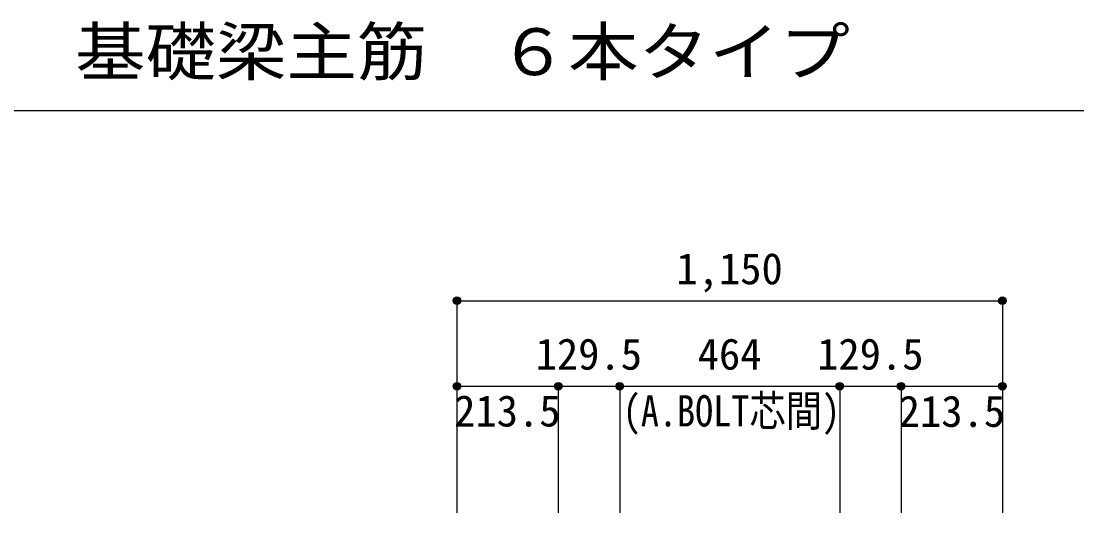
# Model space of a CAD drawing. Units: millimetres at full size, sheet at 1:30. Extents: x -5973 to 5954, y -4195 to 4201.
# Drawn here: x -942 to 1284, y -1070 to -33 of the extents above; entities that cross this region are included whole.
import ezdxf
from ezdxf.enums import TextEntityAlignment as Align

# ---------------------------------------------------------------- set-up
doc = ezdxf.new("R2010")
doc.units = ezdxf.units.MM
doc.header["$LTSCALE"] = 30
doc.header["$PDMODE"] = 32
doc.header["$PDSIZE"] = 15
for name, color, linetype in [('0-7_文字', 4, 'Continuous'), ('0-D_寸法', 4, 'Continuous'), ('6-7_文字', 7, 'Continuous'), ('F-0_枠', 6, 'Continuous')]:
    doc.layers.add(name, color=color, linetype=linetype)
doc.styles.add('ＭＳ ゴシック', font='')
doc.styles.get('ＭＳ ゴシック').set_extended_font_data('MS Gothic')

msp = doc.modelspace()

# ---------------------------------------------------------------- linework, layer by layer
at = {"layer": '0-D_寸法'}
for p, q in [((-22.56, -622.85), (-22.56, -802.85)), ((-22.56, -622.85), (-22.56, -802.85)), ((-22.56, -622.85), (1127.44, -622.85)), ((-22.56, -622.85), (1127.44, -622.85)), ((1127.44, -622.85), (1127.44, -802.85)), ((-22.56, -802.85), (-22.56, -1069.89)), ((-22.56, -802.85), (190.94, -802.85)), ((-22.56, -802.85), (-22.56, -1069.89)), ((190.94, -802.85), (190.94, -1069.89)), ((190.94, -802.85), (320.44, -802.85)), ((320.44, -802.85), (320.44, -1069.89)), ((320.44, -802.85), (784.44, -802.85)), ((784.44, -802.85), (784.44, -1069.89)), ((784.44, -802.85), (913.94, -802.85)), ((913.94, -802.85), (913.94, -1069.89)), ((913.94, -802.85), (1127.44, -802.85)), ((1127.44, -802.85), (1127.44, -1069.89))]:
    msp.add_line(p, q, dxfattribs=at)
for centre, radius in [((-22.56, -622.85), 8), ((-22.56, -622.85), 7.2), ((-22.56, -622.85), 6.4), ((-22.56, -622.85), 5.6), ((-22.56, -622.85), 4.8), ((-22.56, -622.85), 4), ((-22.56, -622.85), 3.2), ((-22.56, -622.85), 2.4), ((-22.56, -622.85), 1.6), ((-22.56, -622.85), 0.8), ((1127.44, -622.85), 8), ((1127.44, -622.85), 7.2), ((1127.44, -622.85), 6.4), ((1127.44, -622.85), 5.6), ((1127.44, -622.85), 4.8), ((1127.44, -622.85), 4), ((1127.44, -622.85), 3.2), ((1127.44, -622.85), 2.4), ((1127.44, -622.85), 1.6), ((1127.44, -622.85), 0.8), ((-22.56, -802.85), 8), ((-22.56, -802.85), 7.2), ((-22.56, -802.85), 6.4), ((-22.56, -802.85), 5.6), ((-22.56, -802.85), 4.8), ((-22.56, -802.85), 4), ((-22.56, -802.85), 3.2), ((-22.56, -802.85), 2.4), ((-22.56, -802.85), 1.6), ((190.94, -802.85), 8), ((190.94, -802.85), 7.2), ((190.94, -802.85), 6.4), ((190.94, -802.85), 5.6), ((190.94, -802.85), 4.8), ((190.94, -802.85), 4), ((190.94, -802.85), 3.2), ((190.94, -802.85), 2.4), ((190.94, -802.85), 1.6), ((320.44, -802.85), 8), ((320.44, -802.85), 7.2), ((320.44, -802.85), 6.4), ((320.44, -802.85), 5.6), ((320.44, -802.85), 4.8), ((320.44, -802.85), 4), ((320.44, -802.85), 3.2), ((320.44, -802.85), 2.4), ((320.44, -802.85), 1.6), ((784.44, -802.85), 8), ((784.44, -802.85), 7.2), ((784.44, -802.85), 6.4), ((784.44, -802.85), 5.6), ((784.44, -802.85), 4.8), ((784.44, -802.85), 4), ((784.44, -802.85), 3.2), ((784.44, -802.85), 2.4), ((784.44, -802.85), 1.6), ((913.94, -802.85), 8), ((913.94, -802.85), 7.2), ((913.94, -802.85), 6.4), ((913.94, -802.85), 5.6), ((913.94, -802.85), 4.8), ((913.94, -802.85), 4), ((913.94, -802.85), 3.2), ((913.94, -802.85), 2.4), ((913.94, -802.85), 1.6), ((1127.44, -802.85), 8), ((1127.44, -802.85), 7.2), ((1127.44, -802.85), 6.4), ((1127.44, -802.85), 5.6), ((1127.44, -802.85), 4.8), ((1127.44, -802.85), 4), ((1127.44, -802.85), 3.2), ((1127.44, -802.85), 2.4), ((1127.44, -802.85), 1.6), ((-22.56, -802.85), 0.8), ((190.94, -802.85), 0.8), ((320.44, -802.85), 0.8), ((784.44, -802.85), 0.8), ((913.94, -802.85), 0.8), ((1127.44, -802.85), 0.8)]:
    msp.add_circle(centre, radius, dxfattribs=at)
at = {"layer": '0-D_寸法', "color": 7}
for p in [(-22.56, -622.85), (1127.44, -622.85), (-22.56, -802.85), (190.94, -802.85), (320.44, -802.85), (784.44, -802.85), (913.94, -802.85), (1127.44, -802.85)]:
    msp.add_point(p, dxfattribs=at)
at = {"layer": 'F-0_枠', "color": 2}
msp.add_line((-5972.88, -222.05), (3723.6, -222.05), dxfattribs=at)

# ---------------------------------------------------------------- texts
at = {"layer": '0-7_文字', "style": 'ＭＳ ゴシック', "width": 0.85}
msp.add_text('(A.BOLT芯間)', height=65.98, dxfattribs=at).set_placement((326.92, -907.62), align=Align.BOTTOM_LEFT)
at = {"layer": '0-D_寸法', "style": 'ＭＳ ゴシック'}
for s, p in [('1,150', (439.94, -607.85)), ('129.5', (143.19, -787.85)), ('464', (484.94, -787.85)), ('129.5', (736.69, -787.85)), ('213.5', (-28.58, -907.67)), ('213.5', (908.75, -908.39))]:
    msp.add_text(s, height=65.98, dxfattribs=at).set_placement(p, align=Align.BOTTOM_LEFT)
at = {"layer": '6-7_文字', "color": 2, "style": 'ＭＳ ゴシック', "width": 1.1}
msp.add_text('\u3000\u3000基礎梁主筋\u3000６本タイプ', height=98.97, dxfattribs=at).set_placement((-1124.64, -177.05), align=Align.BOTTOM_LEFT)

doc.saveas('drawing.dxf')
